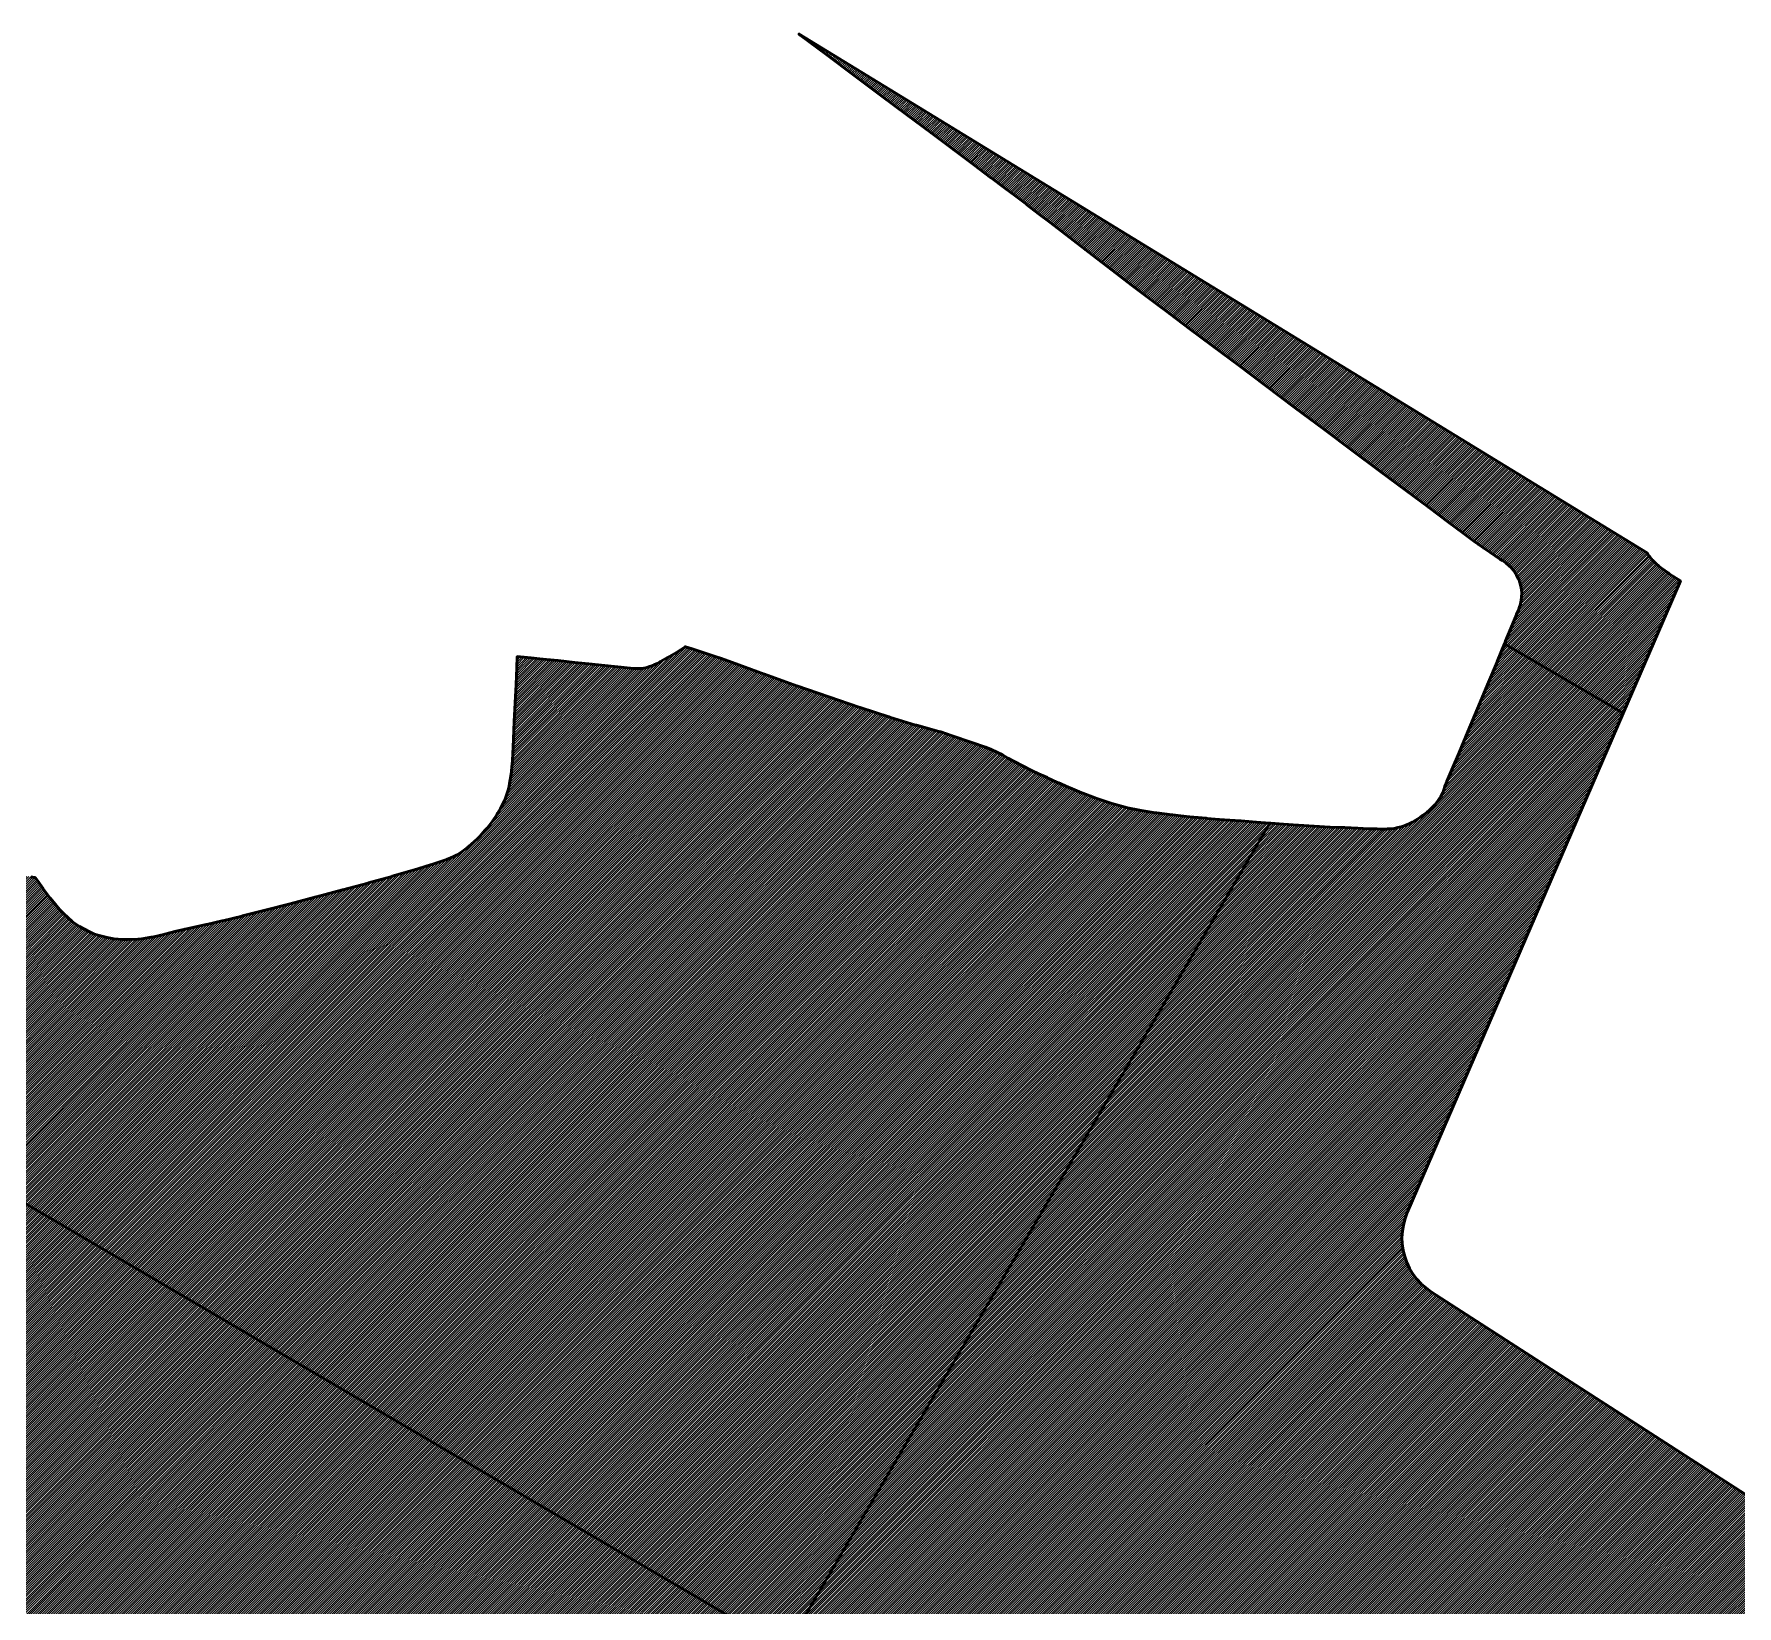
# Model space of a CAD drawing. Header units: metres. Extents: x 729569 to 733474, y 1423763 to 1426173.
# Drawn here: x 731391.7 to 731524.8, y 1425614.5 to 1425737.4 of the extents above; entities that cross this region are included whole.
import ezdxf

# ---------------------------------------------------------------- set-up
doc = ezdxf.new("R2010")
doc.units = ezdxf.units.M
for name, color, linetype in [('GREEN_AREA', 7, 'Continuous'), ('PARCEL_BORDER', 7, 'Continuous'), ('PARCEL_L', 7, 'Continuous')]:
    doc.layers.add(name, color=color, linetype=linetype)

msp = doc.modelspace()

# ---------------------------------------------------------------- hatches: boundary and pattern name
at = {"layer": 'GREEN_AREA', "true_color": 0x96c896}
h = msp.add_hatch(dxfattribs=at)
h.set_pattern_fill('SOLID')
h.paths.add_polyline_path([(731506.73, 1425689.94), (731506.73, 1425689.94), (731507.27, 1425691.25), (731507.28, 1425691.26), (731507.58, 1425692.01), (731507.59, 1425692.03), (731507.73, 1425692.37), (731507.76, 1425692.44), (731507.8, 1425692.55), (731507.89, 1425692.85), (731507.9, 1425692.87), (731507.95, 1425693.14), (731507.98, 1425693.42), (731507.99, 1425693.7), (731507.97, 1425693.98), (731507.92, 1425694.26), (731507.85, 1425694.53), (731507.75, 1425694.79), (731507.74, 1425694.81), (731507.59, 1425695.11), (731507.42, 1425695.38), (731507.21, 1425695.64), (731507.18, 1425695.68), (731506.99, 1425695.87), (731506.78, 1425696.05), (731506.56, 1425696.2), (731506.48, 1425696.25), (731506.37, 1425696.32), (731506.34, 1425696.33), (731506.27, 1425696.39), (731506.26, 1425696.39), (731505.92, 1425696.61), (731505.49, 1425696.9), (731505.02, 1425697.22), (731504.58, 1425697.53), (731504.24, 1425697.78), (731503.42, 1425698.39), (731502.22, 1425699.28), (731500.69, 1425700.42), (731498.9, 1425701.76), (731496.9, 1425703.25), (731494.75, 1425704.86), (731492.51, 1425706.53), (731490.24, 1425708.23), (731488, 1425709.9), (731485.85, 1425711.52), (731483.84, 1425713.02), (731482.03, 1425714.38), (731480.48, 1425715.54), (731479.26, 1425716.46), (731478.42, 1425717.09), (731477.5, 1425717.79), (731476.59, 1425718.48), (731475.68, 1425719.18), (731474.77, 1425719.88), (731473.86, 1425720.57), (731472.96, 1425721.27), (731472.05, 1425721.97), (731471.14, 1425722.67), (731471.14, 1425722.67), (731470.22, 1425723.37), (731470.22, 1425723.37), (731469.3, 1425724.07), (731469.3, 1425724.08), (731468.38, 1425724.78), (731468.37, 1425724.79), (731467.6, 1425725.37), (731467.59, 1425725.37), (731466.52, 1425726.18), (731466.51, 1425726.18), (731465.17, 1425727.19), (731463.6, 1425728.36), (731461.83, 1425729.68), (731459.93, 1425731.11), (731457.91, 1425732.62), (731455.82, 1425734.18), (731453.7, 1425735.77), (731451.6, 1425737.34), (731451.5, 1425737.42), (731517.79, 1425696.85), (731517.93, 1425696.63), (731517.99, 1425696.55), (731518.22, 1425696.27), (731518.48, 1425696.01), (731518.7, 1425695.82), (731518.92, 1425695.65), (731519.43, 1425695.29), (731519.52, 1425695.22), (731520.39, 1425694.66), (731515.91, 1425684.31), (731506.65, 1425689.74), (731506.73, 1425689.94)])
h = msp.add_hatch(dxfattribs=at)
h.set_pattern_fill('SOLID')
h.paths.add_polyline_path([(731347.97, 1425678.36), (731349.02, 1425678.23), (731350.07, 1425678.09), (731351.24, 1425677.91), (731351.26, 1425677.91), (731352.38, 1425677.74), (731352.39, 1425677.74), (731353.46, 1425677.58), (731353.47, 1425677.58), (731354.51, 1425677.44), (731354.51, 1425677.43), (731355.53, 1425677.3), (731356.52, 1425677.16), (731357.51, 1425677.02), (731358.5, 1425676.88), (731359.51, 1425676.74), (731360.49, 1425676.59), (731361.38, 1425676.46), (731362.21, 1425676.34), (731363, 1425676.22), (731363.78, 1425676.11), (731364.57, 1425675.99), (731365.39, 1425675.87), (731366.29, 1425675.73), (731367.26, 1425675.58), (731368.21, 1425675.43), (731369.07, 1425675.28), (731369.89, 1425675.13), (731370.68, 1425674.98), (731370.69, 1425674.98), (731371.47, 1425674.84), (731371.5, 1425674.84), (731372.3, 1425674.7), (731372.35, 1425674.7), (731373.18, 1425674.57), (731373.24, 1425674.56), (731374.14, 1425674.44), (731374.2, 1425674.44), (731375.2, 1425674.33), (731375.3, 1425674.32), (731376.4, 1425674.24), (731376.51, 1425674.23), (731377.69, 1425674.19), (731377.76, 1425674.19), (731378.98, 1425674.17), (731379.01, 1425674.17), (731380.24, 1425674.17), (731381.44, 1425674.17), (731382.54, 1425674.15), (731383.49, 1425674.12), (731384.23, 1425674.06), (731384.7, 1425673.98), (731385.24, 1425673.82), (731385.8, 1425673.61), (731386.39, 1425673.33), (731387.01, 1425673.01), (731387.64, 1425672.68), (731387.71, 1425672.64), (731388.31, 1425672.34), (731388.52, 1425672.25), (731389.08, 1425672.02), (731389.43, 1425671.91), (731390.03, 1425671.75), (731390.33, 1425671.68), (731390.88, 1425671.6), (731391.01, 1425671.58), (731391.48, 1425671.52), (731391.76, 1425671.48), (731391.82, 1425671.46), (731392, 1425671.24), (731392.43, 1425670.62), (731392.45, 1425670.59), (731392.99, 1425669.85), (731393.13, 1425669.67), (731393.72, 1425668.96), (731394.03, 1425668.65), (731394.71, 1425668.04), (731394.98, 1425667.83), (731395.28, 1425667.64), (731396.06, 1425667.23), (731396.38, 1425667.08), (731396.71, 1425666.97), (731397.44, 1425666.77), (731397.69, 1425666.72), (731397.95, 1425666.69), (731398.67, 1425666.62), (731399.1, 1425666.62), (731399.83, 1425666.66), (731400.14, 1425666.69), (731400.89, 1425666.81), (731401.08, 1425666.84), (731401.86, 1425667.02), (731401.94, 1425667.04), (731402.74, 1425667.24), (731403.53, 1425667.44), (731404.38, 1425667.62), (731405.18, 1425667.79), (731405.24, 1425667.8), (731406.44, 1425668.08), (731406.47, 1425668.09), (731407.99, 1425668.46), (731408.01, 1425668.47), (731409.78, 1425668.91), (731409.79, 1425668.92), (731411.73, 1425669.41), (731411.75, 1425669.42), (731413.78, 1425669.95), (731413.79, 1425669.95), (731415.84, 1425670.5), (731415.85, 1425670.5), (731417.84, 1425671.04), (731417.86, 1425671.05), (731419.7, 1425671.56), (731419.72, 1425671.57), (731421.35, 1425672.04), (731421.39, 1425672.05), (731422.72, 1425672.45), (731422.8, 1425672.48), (731423.76, 1425672.8), (731423.98, 1425672.88), (731424.49, 1425673.1), (731424.79, 1425673.25), (731425.07, 1425673.43), (731425.61, 1425673.81), (731425.89, 1425674.04), (731426.37, 1425674.49), (731426.57, 1425674.69), (731426.99, 1425675.17), (731427.14, 1425675.34), (731427.49, 1425675.8), (731427.6, 1425675.96), (731427.89, 1425676.38), (731427.98, 1425676.52), (731428.18, 1425676.86), (731428.32, 1425677.13), (731428.51, 1425677.53), (731428.66, 1425677.92), (731428.77, 1425678.3), (731428.85, 1425678.6), (731428.92, 1425678.99), (731428.94, 1425679.1), (731429.01, 1425679.54), (731429.03, 1425679.74), (731429.07, 1425680.18), (731429.08, 1425680.26), (731429.13, 1425681.12), (731429.13, 1425681.14), (731429.2, 1425682.3), (731429.2, 1425682.31), (731429.26, 1425683.67), (731429.26, 1425683.68), (731429.33, 1425685.13), (731429.33, 1425685.13), (731429.4, 1425686.56), (731429.4, 1425686.56), (731429.45, 1425687.86), (731429.49, 1425688.75), (731430.03, 1425688.69), (731430.03, 1425688.69), (731430.58, 1425688.64), (731431.5, 1425688.55), (731432.68, 1425688.43), (731433.99, 1425688.29), (731435.33, 1425688.15), (731436.58, 1425688.03), (731437.61, 1425687.92), (731438.32, 1425687.85), (731438.32, 1425687.85), (731438.59, 1425687.82), (731438.9, 1425687.8), (731439.22, 1425687.82), (731439.53, 1425687.87), (731439.83, 1425687.96), (731439.92, 1425687.99), (731440.18, 1425688.09), (731440.42, 1425688.21), (731440.65, 1425688.33), (731440.68, 1425688.35), (731441.22, 1425688.66), (731441.26, 1425688.68), (731441.93, 1425689.06), (731442, 1425689.11), (731442.59, 1425689.47), (731442.64, 1425689.51), (731443.16, 1425689.34), (731444.95, 1425688.76), (731445.46, 1425688.59), (731446.3, 1425688.28), (731446.31, 1425688.28), (731448.78, 1425687.38), (731448.8, 1425687.37), (731451.31, 1425686.47), (731451.33, 1425686.47), (731453.83, 1425685.6), (731453.85, 1425685.59), (731456.26, 1425684.77), (731456.29, 1425684.76), (731458.54, 1425684.03), (731458.59, 1425684.01), (731460.61, 1425683.39), (731460.7, 1425683.37), (731462.43, 1425682.89), (731462.58, 1425682.86), (731462.59, 1425682.86), (731463.47, 1425682.56), (731465.01, 1425682.02), (731466.08, 1425681.65), (731466.53, 1425681.48), (731466.98, 1425681.27), (731467.4, 1425681.06), (731467.84, 1425680.81), (731468.32, 1425680.54), (731468.38, 1425680.51), (731468.91, 1425680.22), (731469.02, 1425680.17), (731469.63, 1425679.87), (731469.67, 1425679.85), (731470.23, 1425679.59), (731470.89, 1425679.28), (731470.91, 1425679.27), (731471.69, 1425678.91), (731471.73, 1425678.89), (731472.59, 1425678.51), (731472.66, 1425678.48), (731473.59, 1425678.1), (731473.68, 1425678.06), (731474.66, 1425677.69), (731474.78, 1425677.65), (731475.8, 1425677.31), (731475.95, 1425677.27), (731477, 1425676.98), (731477.18, 1425676.93), (731478.12, 1425676.73), (731478.26, 1425676.71), (731479.35, 1425676.53), (731479.44, 1425676.52), (731480.65, 1425676.37), (731480.71, 1425676.36), (731481.99, 1425676.22), (731482.04, 1425676.22), (731483.36, 1425676.1), (731483.39, 1425676.09), (731484.72, 1425675.99), (731484.74, 1425675.98), (731486.04, 1425675.89), (731486.05, 1425675.89), (731487.27, 1425675.8), (731488.31, 1425675.73), (731450.44, 1425611.15), (731378.72, 1425653.21), (731330.05, 1425570.2), (731300.08, 1425587.77), (731300.06, 1425587.96), (731299.74, 1425589.49), (731299.27, 1425590.99), (731298.65, 1425592.44), (731297.9, 1425593.81), (731297.25, 1425594.77), (731346.37, 1425678.53), (731346.88, 1425678.47), (731347.97, 1425678.36)])
at = {"layer": 'PARCEL_L', "true_color": 0xffffc8}
h = msp.add_hatch(dxfattribs=at)
h.set_pattern_fill('SOLID')
h.paths.add_polyline_path([(731515.91, 1425684.31), (731499.04, 1425645.27), (731498.87, 1425644.8), (731498.74, 1425644.32), (731498.66, 1425643.82), (731498.63, 1425643.32), (731498.65, 1425642.82), (731498.73, 1425642.32), (731498.85, 1425641.84), (731499.02, 1425641.36), (731499.23, 1425640.91), (731499.49, 1425640.48), (731499.8, 1425640.08), (731500.14, 1425639.71), (731500.51, 1425639.38), (731500.92, 1425639.09), (731546.1, 1425609.93), (731522.16, 1425569.1), (731450.44, 1425611.15), (731488.31, 1425675.73), (731488.39, 1425675.72), (731489.36, 1425675.65), (731489.36, 1425675.65), (731490.52, 1425675.57), (731490.55, 1425675.57), (731491.76, 1425675.49), (731491.78, 1425675.49), (731492.99, 1425675.42), (731493.01, 1425675.42), (731494.15, 1425675.37), (731494.16, 1425675.37), (731495.18, 1425675.32), (731495.19, 1425675.32), (731496.03, 1425675.29), (731496.05, 1425675.29), (731496.64, 1425675.27), (731496.69, 1425675.27), (731496.98, 1425675.26), (731497.04, 1425675.26), (731497.33, 1425675.26), (731497.49, 1425675.27), (731497.73, 1425675.28), (731498.02, 1425675.31), (731498.3, 1425675.37), (731498.57, 1425675.44), (731498.88, 1425675.54), (731499.18, 1425675.67), (731499.46, 1425675.81), (731499.73, 1425675.97), (731500.07, 1425676.19), (731500.24, 1425676.31), (731500.56, 1425676.55), (731500.81, 1425676.76), (731501.02, 1425676.96), (731501.21, 1425677.16), (731501.39, 1425677.38), (731501.54, 1425677.61), (731501.66, 1425677.81), (731501.81, 1425678.1), (731501.93, 1425678.41), (731501.99, 1425678.6), (731502.03, 1425678.71), (731502.14, 1425678.98), (731502.53, 1425679.9), (731503.09, 1425681.23), (731503.77, 1425682.86), (731504.53, 1425684.67), (731505.31, 1425686.53), (731506.06, 1425688.32), (731506.06, 1425688.33), (731506.65, 1425689.74), (731515.91, 1425684.31)])
h = msp.add_hatch(dxfattribs=at)
h.set_pattern_fill('SOLID')
h.paths.add_polyline_path([(731378.72, 1425653.21), (731450.44, 1425611.15), (731401.77, 1425528.15), (731330.05, 1425570.2), (731378.72, 1425653.21)])

# ---------------------------------------------------------------- linework, layer by layer
at = {"layer": 'PARCEL_BORDER', "lineweight": 50, "true_color": 0x326432}
msp.add_lwpolyline([(731506.73, 1425689.94), (731506.73, 1425689.94), (731507.27, 1425691.25), (731507.28, 1425691.26), (731507.58, 1425692.01), (731507.59, 1425692.03), (731507.73, 1425692.37), (731507.76, 1425692.44), (731507.8, 1425692.55), (731507.89, 1425692.85), (731507.9, 1425692.87), (731507.95, 1425693.14), (731507.98, 1425693.42), (731507.99, 1425693.7), (731507.97, 1425693.98), (731507.92, 1425694.26), (731507.85, 1425694.53), (731507.75, 1425694.79), (731507.74, 1425694.81), (731507.59, 1425695.11), (731507.42, 1425695.38), (731507.21, 1425695.64), (731507.18, 1425695.68), (731506.99, 1425695.87), (731506.78, 1425696.05), (731506.56, 1425696.2), (731506.48, 1425696.25), (731506.37, 1425696.32), (731506.34, 1425696.33), (731506.27, 1425696.39), (731506.26, 1425696.39), (731505.92, 1425696.61), (731505.49, 1425696.9), (731505.02, 1425697.22), (731504.58, 1425697.53), (731504.24, 1425697.78), (731503.42, 1425698.39), (731502.22, 1425699.28), (731500.69, 1425700.42), (731498.9, 1425701.76), (731496.9, 1425703.25), (731494.75, 1425704.86), (731492.51, 1425706.53), (731490.24, 1425708.23), (731488, 1425709.9), (731485.85, 1425711.52), (731483.84, 1425713.02), (731482.03, 1425714.38), (731480.48, 1425715.54), (731479.26, 1425716.46), (731478.42, 1425717.09), (731477.5, 1425717.79), (731476.59, 1425718.48), (731475.68, 1425719.18), (731474.77, 1425719.88), (731473.86, 1425720.57), (731472.96, 1425721.27), (731472.05, 1425721.97), (731471.14, 1425722.67), (731471.14, 1425722.67), (731470.22, 1425723.37), (731470.22, 1425723.37), (731469.3, 1425724.07), (731469.3, 1425724.08), (731468.38, 1425724.78), (731468.37, 1425724.79), (731467.6, 1425725.37), (731467.59, 1425725.37), (731466.52, 1425726.18), (731466.51, 1425726.18), (731465.17, 1425727.19), (731463.6, 1425728.36), (731461.83, 1425729.68), (731459.93, 1425731.11), (731457.91, 1425732.62), (731455.82, 1425734.18), (731453.7, 1425735.77), (731451.6, 1425737.34), (731451.5, 1425737.42), (731517.79, 1425696.85), (731517.93, 1425696.63), (731517.99, 1425696.55), (731518.22, 1425696.27), (731518.48, 1425696.01), (731518.7, 1425695.82), (731518.92, 1425695.65), (731519.43, 1425695.29), (731519.52, 1425695.22), (731520.39, 1425694.66), (731515.91, 1425684.31), (731506.65, 1425689.74), (731506.73, 1425689.94)], close=True, dxfattribs=at)
msp.add_lwpolyline([(731391.48, 1425671.52), (731391.76, 1425671.48), (731391.82, 1425671.46), (731392, 1425671.24), (731392.43, 1425670.62), (731392.45, 1425670.59), (731392.99, 1425669.85), (731393.13, 1425669.67), (731393.72, 1425668.96), (731394.03, 1425668.65), (731394.71, 1425668.04), (731394.98, 1425667.83), (731395.28, 1425667.64), (731396.06, 1425667.23), (731396.38, 1425667.08), (731396.71, 1425666.97), (731397.44, 1425666.77), (731397.69, 1425666.72), (731397.95, 1425666.69), (731398.67, 1425666.62), (731399.1, 1425666.62), (731399.83, 1425666.66), (731400.14, 1425666.69), (731400.89, 1425666.81), (731401.08, 1425666.84), (731401.86, 1425667.02), (731401.94, 1425667.04), (731402.74, 1425667.24), (731403.53, 1425667.44), (731404.38, 1425667.62), (731405.18, 1425667.79), (731405.24, 1425667.8), (731406.44, 1425668.08), (731406.47, 1425668.09), (731407.99, 1425668.46), (731408.01, 1425668.47), (731409.78, 1425668.91), (731409.79, 1425668.92), (731411.73, 1425669.41), (731411.75, 1425669.42), (731413.78, 1425669.95), (731413.79, 1425669.95), (731415.84, 1425670.5), (731415.85, 1425670.5), (731417.84, 1425671.04), (731417.86, 1425671.05), (731419.7, 1425671.56), (731419.72, 1425671.57), (731421.35, 1425672.04), (731421.39, 1425672.05), (731422.72, 1425672.45), (731422.8, 1425672.48), (731423.76, 1425672.8), (731423.98, 1425672.88), (731424.49, 1425673.1), (731424.79, 1425673.25), (731425.07, 1425673.43), (731425.61, 1425673.81), (731425.89, 1425674.04), (731426.37, 1425674.49), (731426.57, 1425674.69), (731426.99, 1425675.17), (731427.14, 1425675.34), (731427.49, 1425675.8), (731427.6, 1425675.96), (731427.89, 1425676.38), (731427.98, 1425676.52), (731428.18, 1425676.86), (731428.32, 1425677.13), (731428.51, 1425677.53), (731428.66, 1425677.92), (731428.77, 1425678.3), (731428.85, 1425678.6), (731428.92, 1425678.99), (731428.94, 1425679.1), (731429.01, 1425679.54), (731429.03, 1425679.74), (731429.07, 1425680.18), (731429.08, 1425680.26), (731429.13, 1425681.12), (731429.13, 1425681.14), (731429.2, 1425682.3), (731429.2, 1425682.31), (731429.26, 1425683.67), (731429.26, 1425683.68), (731429.33, 1425685.13), (731429.33, 1425685.13), (731429.4, 1425686.56), (731429.4, 1425686.56), (731429.45, 1425687.86), (731429.49, 1425688.75), (731430.03, 1425688.69), (731430.03, 1425688.69), (731430.58, 1425688.64), (731431.5, 1425688.55), (731432.68, 1425688.43), (731433.99, 1425688.29), (731435.33, 1425688.15), (731436.58, 1425688.03), (731437.61, 1425687.92), (731438.32, 1425687.85), (731438.32, 1425687.85), (731438.59, 1425687.82), (731438.9, 1425687.8), (731439.22, 1425687.82), (731439.53, 1425687.87), (731439.83, 1425687.96), (731439.92, 1425687.99), (731440.18, 1425688.09), (731440.42, 1425688.21), (731440.65, 1425688.33), (731440.68, 1425688.35), (731441.22, 1425688.66), (731441.26, 1425688.68), (731441.93, 1425689.06), (731442, 1425689.11), (731442.59, 1425689.47), (731442.64, 1425689.51), (731443.16, 1425689.34), (731444.95, 1425688.76), (731445.46, 1425688.59), (731446.3, 1425688.28), (731446.31, 1425688.28), (731448.78, 1425687.38), (731448.8, 1425687.37), (731451.31, 1425686.47), (731451.33, 1425686.47), (731453.83, 1425685.6), (731453.85, 1425685.59), (731456.26, 1425684.77), (731456.29, 1425684.76), (731458.54, 1425684.03), (731458.59, 1425684.01), (731460.61, 1425683.39), (731460.7, 1425683.37), (731462.43, 1425682.89), (731462.58, 1425682.86), (731462.59, 1425682.86), (731463.47, 1425682.56), (731465.01, 1425682.02), (731466.08, 1425681.65), (731466.53, 1425681.48), (731466.98, 1425681.27), (731467.4, 1425681.06), (731467.84, 1425680.81), (731468.32, 1425680.54), (731468.38, 1425680.51), (731468.91, 1425680.22), (731469.02, 1425680.17), (731469.63, 1425679.87), (731469.67, 1425679.85), (731470.23, 1425679.59), (731470.89, 1425679.28), (731470.91, 1425679.27), (731471.69, 1425678.91), (731471.73, 1425678.89), (731472.59, 1425678.51), (731472.66, 1425678.48), (731473.59, 1425678.1), (731473.68, 1425678.06), (731474.66, 1425677.69), (731474.78, 1425677.65), (731475.8, 1425677.31), (731475.95, 1425677.27), (731477, 1425676.98), (731477.18, 1425676.93), (731478.12, 1425676.73), (731478.26, 1425676.71), (731479.35, 1425676.53), (731479.44, 1425676.52), (731480.65, 1425676.37), (731480.71, 1425676.36), (731481.99, 1425676.22), (731482.04, 1425676.22), (731483.36, 1425676.1), (731483.39, 1425676.09), (731484.72, 1425675.99), (731484.74, 1425675.98), (731486.04, 1425675.89), (731486.05, 1425675.89), (731487.27, 1425675.8), (731488.31, 1425675.73), (731450.44, 1425611.15), (731378.72, 1425653.21)], dxfattribs=at)
at = {"layer": 'PARCEL_BORDER', "lineweight": 50, "true_color": 0x323232}
msp.add_lwpolyline([(731450.44, 1425611.15), (731488.31, 1425675.73), (731488.39, 1425675.72), (731489.36, 1425675.65), (731489.36, 1425675.65), (731490.52, 1425675.57), (731490.55, 1425675.57), (731491.76, 1425675.49), (731491.78, 1425675.49), (731492.99, 1425675.42), (731493.01, 1425675.42), (731494.15, 1425675.37), (731494.16, 1425675.37), (731495.18, 1425675.32), (731495.19, 1425675.32), (731496.03, 1425675.29), (731496.05, 1425675.29), (731496.64, 1425675.27), (731496.69, 1425675.27), (731496.98, 1425675.26), (731497.04, 1425675.26), (731497.33, 1425675.26), (731497.49, 1425675.27), (731497.73, 1425675.28), (731498.02, 1425675.31), (731498.3, 1425675.37), (731498.57, 1425675.44), (731498.88, 1425675.54), (731499.18, 1425675.67), (731499.46, 1425675.81), (731499.73, 1425675.97), (731500.07, 1425676.19), (731500.24, 1425676.31), (731500.56, 1425676.55), (731500.81, 1425676.76), (731501.02, 1425676.96), (731501.21, 1425677.16), (731501.39, 1425677.38), (731501.54, 1425677.61), (731501.66, 1425677.81), (731501.81, 1425678.1), (731501.93, 1425678.41), (731501.99, 1425678.6), (731502.03, 1425678.71), (731502.14, 1425678.98), (731502.53, 1425679.9), (731503.09, 1425681.23), (731503.77, 1425682.86), (731504.53, 1425684.67), (731505.31, 1425686.53), (731506.06, 1425688.32), (731506.06, 1425688.33), (731506.65, 1425689.74), (731515.91, 1425684.31), (731515.91, 1425684.31), (731499.04, 1425645.27), (731498.87, 1425644.8), (731498.74, 1425644.32), (731498.66, 1425643.82), (731498.63, 1425643.32), (731498.65, 1425642.82), (731498.73, 1425642.32), (731498.85, 1425641.84), (731499.02, 1425641.36), (731499.23, 1425640.91), (731499.49, 1425640.48), (731499.8, 1425640.08), (731500.14, 1425639.71), (731500.51, 1425639.38), (731500.92, 1425639.09), (731546.1, 1425609.93)], dxfattribs=at)
msp.add_lwpolyline([(731378.72, 1425653.21), (731450.44, 1425611.15), (731401.77, 1425528.15), (731330.05, 1425570.2), (731378.72, 1425653.21)], close=True, dxfattribs=at)

doc.saveas('drawing.dxf')
